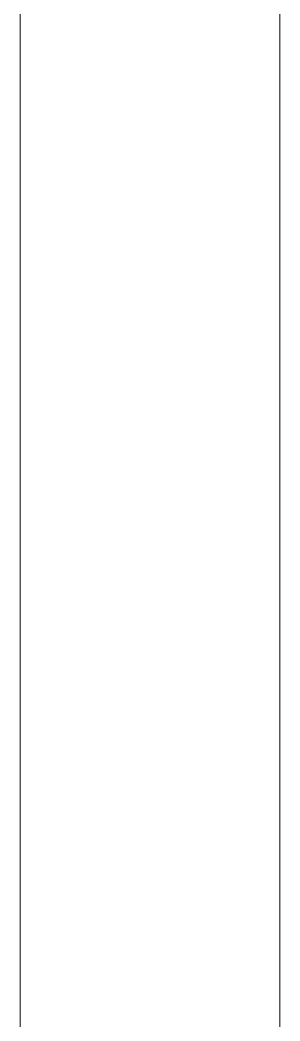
# Model space of a CAD drawing. Header units: millimetres. Extents: x 2788 to 2954, y 1337 to 1391.
# Drawn here: x 2903.5326 to 2903.5538, y 1348.4385 to 1348.52 of the extents above; entities that cross this region are included whole.
import ezdxf

# ---------------------------------------------------------------- set-up
doc = ezdxf.new("R2010")
doc.units = ezdxf.units.MM
doc.layers.add('PDF_0', color=7, linetype='Continuous')

msp = doc.modelspace()

# ---------------------------------------------------------------- linework, layer by layer
at = {"layer": 'PDF_0', "lineweight": 0}
for points in [[(2903.553767417023, 1348.729000029757), (2903.553767417023, 1348.364920749757), (2903.553767417023, 1348.327877799757), (2903.532600017023, 1348.327877799757)], [(2903.532600017023, 1348.545902019757), (2903.532600017023, 1348.314118989757)]]:
    msp.add_lwpolyline(points, dxfattribs=at)

doc.saveas('drawing.dxf')
